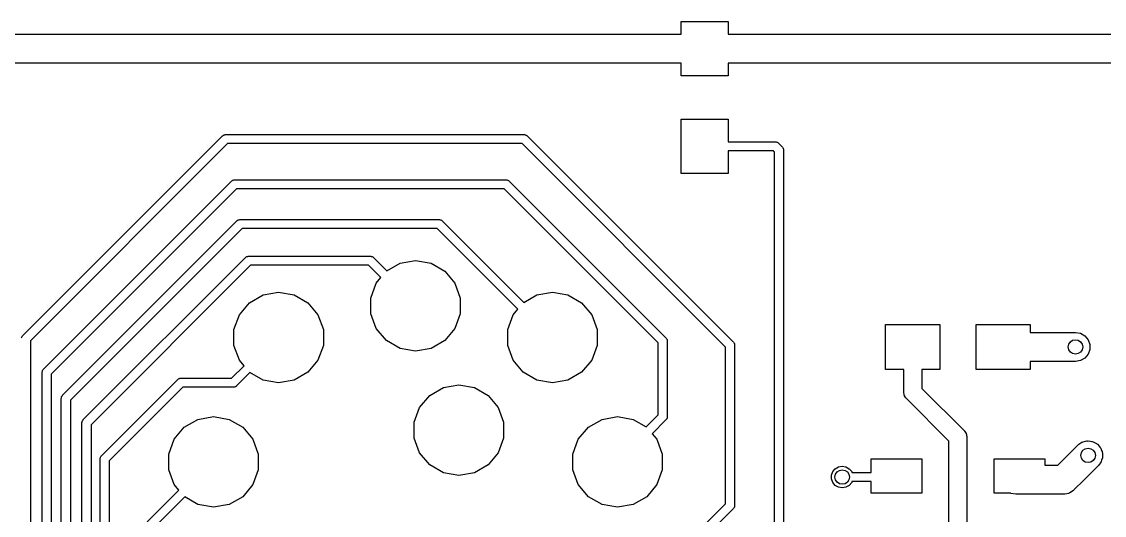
# Model space of a CAD drawing. Extents: x 74 to 228, y -104 to -43.
# Drawn here: x 149.11 to 179.05, y -57.16 to -43.5 of the extents above; entities that cross this region are included whole.
import ezdxf

# ---------------------------------------------------------------- set-up
doc = ezdxf.new("R2010")
doc.units = 0
doc.header["$MEASUREMENT"] = 0
doc.layers.add('BLACK', color=7, linetype='CONTINUOUS')

msp = doc.modelspace()

# ---------------------------------------------------------------- linework, layer by layer
at = {"layer": 'Black'}
for p, q in [((167.35, -43.85), (167.35, -43.5)), ((167.35, -43.5), (168.65, -43.5)), ((168.65, -43.5), (168.65, -43.85)), ((148.65, -43.85), (167.35, -43.85)), ((168.65, -43.85), (189.35, -43.85)), ((167.35, -44.65), (148.65, -44.65)), ((167.35, -45), (167.35, -44.65)), ((189.35, -44.65), (168.65, -44.65)), ((168.65, -44.65), (168.65, -45)), ((168.65, -45), (167.35, -45)), ((167.35, -47.7), (167.35, -46.2)), ((167.35, -46.2), (168.65, -46.2)), ((168.65, -46.2), (168.65, -46.825)), ((149.137, -52.1866), (154.662, -46.6616)), ((154.662, -46.6616), (154.666, -46.6585)), ((154.666, -46.6585), (154.67, -46.6542)), ((154.67, -46.6542), (154.684, -46.6461)), ((154.684, -46.6461), (154.697, -46.6367)), ((154.697, -46.6367), (154.702, -46.6353)), ((154.702, -46.6353), (154.707, -46.6325)), ((154.707, -46.6325), (154.723, -46.6297)), ((154.723, -46.6297), (154.739, -46.6255)), ((154.739, -46.6255), (154.745, -46.626)), ((154.745, -46.626), (154.75, -46.625)), ((154.75, -46.625), (163, -46.625)), ((163, -46.625), (163.005, -46.626)), ((163.005, -46.626), (163.011, -46.6255)), ((163.011, -46.6255), (163.027, -46.6297)), ((163.027, -46.6297), (163.043, -46.6325)), ((163.043, -46.6325), (163.048, -46.6353)), ((163.048, -46.6353), (163.053, -46.6367)), ((163.053, -46.6367), (163.066, -46.6461)), ((163.066, -46.6461), (163.08, -46.6542)), ((163.08, -46.6542), (163.084, -46.6585)), ((163.084, -46.6585), (163.088, -46.6616)), ((163.088, -46.6616), (168.788, -52.3616)), ((154.802, -46.875), (149.35, -52.3268)), ((162.948, -46.875), (154.802, -46.875)), ((168.575, -52.5018), (162.948, -46.875)), ((168.65, -46.825), (169.95, -46.825)), ((169.95, -46.825), (169.955, -46.826)), ((169.955, -46.826), (169.961, -46.8255)), ((169.961, -46.8255), (169.977, -46.8297)), ((169.977, -46.8297), (169.993, -46.8325)), ((169.993, -46.8325), (169.998, -46.8353)), ((169.998, -46.8353), (170.003, -46.8367)), ((170.003, -46.8367), (170.016, -46.8461)), ((170.016, -46.8461), (170.03, -46.8542)), ((170.03, -46.8542), (170.034, -46.8585)), ((170.034, -46.8585), (170.038, -46.8616)), ((170.038, -46.8616), (170.088, -46.9116)), ((170.088, -46.9116), (170.088, -46.9116)), ((170.088, -46.9116), (170.141, -46.9646)), ((170.141, -46.9646), (170.145, -46.9691)), ((170.145, -46.9691), (170.149, -46.9727)), ((170.149, -46.9727), (170.157, -46.9868)), ((170.157, -46.9868), (170.166, -47.0002)), ((170.166, -47.0002), (170.168, -47.0055)), ((170.168, -47.0055), (170.17, -47.0102)), ((169.898, -47.075), (168.65, -47.075)), ((168.65, -47.075), (168.65, -47.7)), ((169.912, -47.0884), (169.898, -47.075)), ((169.928, -47.1048), (169.912, -47.0884)), ((169.912, -47.0884), (169.912, -47.0884)), ((169.928, -67.5477), (169.928, -47.1048)), ((170.17, -47.0102), (170.173, -47.0263)), ((170.173, -47.0263), (170.178, -47.0421)), ((170.178, -47.0421), (170.177, -47.0476)), ((170.177, -47.0476), (170.178, -47.053)), ((170.178, -47.053), (170.178, -67.5477)), ((154.916, -47.9085), (154.92, -47.9042)), ((154.92, -47.9042), (154.934, -47.8961)), ((154.934, -47.8961), (154.947, -47.8867)), ((154.947, -47.8867), (154.952, -47.8853)), ((154.952, -47.8853), (154.957, -47.8825)), ((154.957, -47.8825), (154.973, -47.8797)), ((154.973, -47.8797), (154.989, -47.8755)), ((154.989, -47.8755), (154.995, -47.876)), ((154.995, -47.876), (155, -47.875)), ((155, -47.875), (162.5, -47.875)), ((162.5, -47.875), (162.505, -47.876)), ((162.505, -47.876), (162.511, -47.8755)), ((162.511, -47.8755), (162.527, -47.8797)), ((162.527, -47.8797), (162.543, -47.8825)), ((162.543, -47.8825), (162.548, -47.8853)), ((162.548, -47.8853), (162.553, -47.8867)), ((162.553, -47.8867), (162.566, -47.8961)), ((162.566, -47.8961), (162.58, -47.9042)), ((162.58, -47.9042), (162.584, -47.9085)), ((168.65, -47.7), (167.35, -47.7)), ((149.712, -53.1116), (154.912, -47.9116)), ((155.052, -48.125), (149.925, -53.2518)), ((154.912, -47.9116), (154.916, -47.9085)), ((162.448, -48.125), (155.052, -48.125)), ((166.713, -52.3898), (162.448, -48.125)), ((162.584, -47.9085), (162.588, -47.9116)), ((162.588, -47.9116), (166.926, -52.2496)), ((150.24, -53.8336), (155.062, -49.0116)), ((155.062, -49.0116), (155.066, -49.0085)), ((155.066, -49.0085), (155.07, -49.0042)), ((155.07, -49.0042), (155.084, -48.9961)), ((155.084, -48.9961), (155.097, -48.9867)), ((155.097, -48.9867), (155.102, -48.9853)), ((155.102, -48.9853), (155.107, -48.9825)), ((155.107, -48.9825), (155.123, -48.9797)), ((155.123, -48.9797), (155.139, -48.9755)), ((155.139, -48.9755), (155.145, -48.976)), ((155.145, -48.976), (155.15, -48.975)), ((155.15, -48.975), (160.648, -48.975)), ((160.648, -48.975), (160.653, -48.976)), ((160.653, -48.976), (160.659, -48.9755)), ((160.659, -48.9755), (160.675, -48.9797)), ((160.675, -48.9797), (160.691, -48.9825)), ((160.691, -48.9825), (160.696, -48.9853)), ((160.696, -48.9853), (160.701, -48.9867)), ((160.701, -48.9867), (160.714, -48.9961)), ((160.714, -48.9961), (160.728, -49.0042)), ((160.728, -49.0042), (160.732, -49.0085)), ((160.732, -49.0085), (160.736, -49.0116)), ((160.736, -49.0116), (162.624, -50.8996)), ((155.202, -49.225), (150.453, -53.9738)), ((160.596, -49.225), (155.202, -49.225)), ((162.448, -51.0764), (160.596, -49.225)), ((155.32, -50.0101), (155.333, -50.0007)), ((155.333, -50.0007), (155.338, -49.9993)), ((155.338, -49.9993), (155.343, -49.9965)), ((155.343, -49.9965), (155.359, -49.9937)), ((155.359, -49.9937), (155.375, -49.9895)), ((155.375, -49.9895), (155.381, -49.99)), ((155.381, -49.99), (155.386, -49.989)), ((155.386, -49.989), (158.75, -49.989)), ((158.75, -49.989), (158.755, -49.99)), ((158.755, -49.99), (158.761, -49.9895)), ((158.761, -49.9895), (158.777, -49.9937)), ((158.777, -49.9937), (158.793, -49.9965)), ((158.793, -49.9965), (158.798, -49.9993)), ((158.798, -49.9993), (158.803, -50.0007)), ((158.803, -50.0007), (158.816, -50.0101)), ((150.812, -54.5116), (155.298, -50.0256)), ((155.438, -50.239), (151.025, -54.6518)), ((155.298, -50.0256), (155.302, -50.0225)), ((155.302, -50.0225), (155.306, -50.0182)), ((155.306, -50.0182), (155.32, -50.0101)), ((158.698, -50.239), (155.438, -50.239)), ((159.042, -50.583), (158.698, -50.239)), ((158.816, -50.0101), (158.83, -50.0182)), ((158.83, -50.0182), (158.834, -50.0225)), ((158.834, -50.0225), (158.838, -50.0256)), ((158.838, -50.0256), (159.207, -50.3947)), ((159.207, -50.3947), (159.571, -50.1849)), ((159.571, -50.1849), (160, -50.1092)), ((160, -50.1092), (160.429, -50.1849)), ((160.429, -50.1849), (160.807, -50.4028)), ((158.913, -50.7366), (159.042, -50.583)), ((160.807, -50.4028), (161.087, -50.7366)), ((158.764, -51.1461), (158.913, -50.7366)), ((161.087, -50.7366), (161.236, -51.1461)), ((162.624, -50.8996), (162.624, -50.8996)), ((162.624, -50.8996), (162.993, -51.2687)), ((155.407, -51.2768), (155.785, -51.0589)), ((155.785, -51.0589), (156.214, -50.9832)), ((156.214, -50.9832), (156.643, -51.0589)), ((156.643, -51.0589), (157.021, -51.2768)), ((158.764, -51.5819), (158.764, -51.1461)), ((161.236, -51.1461), (161.236, -51.5819)), ((162.828, -51.457), (162.448, -51.0764)), ((162.448, -51.0764), (162.448, -51.0764)), ((162.993, -51.2687), (163.357, -51.0589)), ((163.357, -51.0589), (163.786, -50.9832)), ((163.786, -50.9832), (164.215, -51.0589)), ((164.215, -51.0589), (164.593, -51.2768)), ((155.127, -51.6106), (155.407, -51.2768)), ((157.021, -51.2768), (157.301, -51.6106)), ((162.699, -51.6106), (162.828, -51.457)), ((164.593, -51.2768), (164.873, -51.6106)), ((154.978, -52.0201), (155.127, -51.6106)), ((157.301, -51.6106), (157.45, -52.0201)), ((158.913, -51.9914), (158.764, -51.5819)), ((161.236, -51.5819), (161.087, -51.9914)), ((162.55, -52.0201), (162.699, -51.6106)), ((164.873, -51.6106), (165.022, -52.0201)), ((154.978, -52.4559), (154.978, -52.0201)), ((157.45, -52.0201), (157.45, -52.4559)), ((159.193, -52.3252), (158.913, -51.9914)), ((161.087, -51.9914), (160.807, -52.3252)), ((162.55, -52.4559), (162.55, -52.0201)), ((165.022, -52.0201), (165.022, -52.4559)), ((173, -53.125), (173, -51.875)), ((173, -51.875), (174.5, -51.875)), ((174.5, -51.875), (174.5, -53.125)), ((175.5, -53.125), (175.5, -51.875)), ((175.5, -51.875), (177, -51.875)), ((177, -51.875), (177, -52.1)), ((178.241, -52.1), (178.25, -52.0985)), ((178.25, -52.0985), (178.387, -52.1227)), ((149.105, -52.2483), (149.108, -52.2322)), ((149.108, -52.2322), (149.11, -52.2275)), ((149.11, -52.2275), (149.112, -52.2222)), ((149.112, -52.2222), (149.121, -52.2088)), ((149.121, -52.2088), (149.129, -52.1947)), ((149.129, -52.1947), (149.133, -52.1911)), ((149.133, -52.1911), (149.137, -52.1866)), ((149.35, -52.3268), (149.35, -79.502)), ((159.571, -52.5431), (159.193, -52.3252)), ((160.807, -52.3252), (160.429, -52.5431)), ((166.713, -54.3802), (166.713, -52.3898)), ((166.926, -52.2496), (166.93, -52.2541)), ((166.93, -52.2541), (166.934, -52.2577)), ((166.934, -52.2577), (166.942, -52.2718)), ((166.942, -52.2718), (166.951, -52.2852)), ((166.951, -52.2852), (166.953, -52.2905)), ((166.953, -52.2905), (166.955, -52.2952)), ((166.955, -52.2952), (166.958, -52.3113)), ((166.958, -52.3113), (166.963, -52.3271)), ((166.963, -52.3271), (166.962, -52.3326)), ((166.962, -52.3326), (166.963, -52.338)), ((166.963, -52.338), (166.963, -54.432)), ((168.788, -52.3616), (168.792, -52.3661)), ((168.792, -52.3661), (168.796, -52.3697)), ((168.796, -52.3697), (168.804, -52.3838)), ((168.804, -52.3838), (168.813, -52.3972)), ((168.813, -52.3972), (168.815, -52.4025)), ((177, -52.1), (178.241, -52.1)), ((178.387, -52.1227), (178.508, -52.1924)), ((178.508, -52.1924), (178.598, -52.2992)), ((178.598, -52.2992), (178.645, -52.4303)), ((155.127, -52.8654), (154.978, -52.4559)), ((157.45, -52.4559), (157.301, -52.8654)), ((160, -52.6188), (159.571, -52.5431)), ((160.429, -52.5431), (160, -52.6188)), ((162.699, -52.8654), (162.55, -52.4559)), ((165.022, -52.4559), (164.873, -52.8654)), ((168.575, -56.8362), (168.575, -52.5018)), ((168.815, -52.4025), (168.817, -52.4072)), ((168.817, -52.4072), (168.82, -52.4233)), ((168.82, -52.4233), (168.825, -52.4391)), ((168.825, -52.4391), (168.824, -52.4446)), ((168.824, -52.4446), (168.825, -52.45)), ((168.825, -52.45), (168.825, -56.888)), ((178.645, -52.5697), (178.598, -52.7008)), ((178.645, -52.4303), (178.645, -52.5697)), ((155.256, -53.019), (155.127, -52.8654)), ((157.301, -52.8654), (157.021, -53.1992)), ((162.979, -53.1992), (162.699, -52.8654)), ((164.873, -52.8654), (164.593, -53.1992)), ((178.241, -52.9), (177, -52.9)), ((177, -52.9), (177, -53.125)), ((178.25, -52.9015), (178.241, -52.9)), ((178.387, -52.8773), (178.25, -52.9015)), ((178.508, -52.8076), (178.387, -52.8773)), ((178.598, -52.7008), (178.508, -52.8076)), ((149.675, -53.1891), (149.68, -53.1733)), ((149.676, -53.1946), (149.675, -53.1891)), ((149.675, -53.2), (149.676, -53.1946)), ((149.675, -80.0182), (149.675, -53.2)), ((149.68, -53.1733), (149.683, -53.1572)), ((149.683, -53.1572), (149.685, -53.1525)), ((149.685, -53.1525), (149.687, -53.1472)), ((149.687, -53.1472), (149.696, -53.1338)), ((149.696, -53.1338), (149.704, -53.1197)), ((149.704, -53.1197), (149.708, -53.1161)), ((149.708, -53.1161), (149.712, -53.1116)), ((149.925, -53.2518), (149.925, -80.07)), ((154.912, -53.363), (155.256, -53.019)), ((155.421, -53.2073), (155.052, -53.5764)), ((155.785, -53.4171), (155.421, -53.2073)), ((157.021, -53.1992), (156.643, -53.4171)), ((163.357, -53.4171), (162.979, -53.1992)), ((164.593, -53.1992), (164.215, -53.4171)), ((173.5, -53.125), (173, -53.125)), ((173.5, -53.75), (173.5, -53.125)), ((174.5, -53.125), (174, -53.125)), ((174, -53.125), (174, -53.6464)), ((177, -53.125), (175.5, -53.125)), ((151.312, -55.5116), (153.424, -53.3996)), ((153.424, -53.3996), (153.428, -53.3965)), ((153.428, -53.3965), (153.432, -53.3922)), ((153.432, -53.3922), (153.446, -53.3841)), ((153.446, -53.3841), (153.459, -53.3747)), ((153.459, -53.3747), (153.464, -53.3733)), ((153.464, -53.3733), (153.469, -53.3705)), ((153.469, -53.3705), (153.485, -53.3677)), ((153.485, -53.3677), (153.501, -53.3635)), ((153.501, -53.3635), (153.507, -53.364)), ((153.507, -53.364), (153.512, -53.363)), ((153.512, -53.363), (154.912, -53.363)), ((155.03, -53.5919), (155.017, -53.6013)), ((155.044, -53.5838), (155.03, -53.5919)), ((155.048, -53.5795), (155.044, -53.5838)), ((155.052, -53.5764), (155.048, -53.5795)), ((156.214, -53.4928), (155.785, -53.4171)), ((156.643, -53.4171), (156.214, -53.4928)), ((160.771, -53.6239), (161.2, -53.5482)), ((161.2, -53.5482), (161.629, -53.6239)), ((163.786, -53.4928), (163.357, -53.4171)), ((164.215, -53.4171), (163.786, -53.4928)), ((150.203, -53.9111), (150.208, -53.8953)), ((150.208, -53.8953), (150.211, -53.8792)), ((150.211, -53.8792), (150.213, -53.8745)), ((150.213, -53.8745), (150.215, -53.8692)), ((150.215, -53.8692), (150.224, -53.8558)), ((150.224, -53.8558), (150.232, -53.8417)), ((150.232, -53.8417), (150.236, -53.8381)), ((150.236, -53.8381), (150.24, -53.8336)), ((153.564, -53.613), (151.525, -55.6518)), ((154.964, -53.613), (153.564, -53.613)), ((154.969, -53.612), (154.964, -53.613)), ((154.975, -53.6125), (154.969, -53.612)), ((154.991, -53.6083), (154.975, -53.6125)), ((155.007, -53.6055), (154.991, -53.6083)), ((155.012, -53.6027), (155.007, -53.6055)), ((155.017, -53.6013), (155.012, -53.6027)), ((160.113, -54.1756), (160.393, -53.8418)), ((160.393, -53.8418), (160.771, -53.6239)), ((161.629, -53.6239), (162.007, -53.8418)), ((162.007, -53.8418), (162.287, -54.1756)), ((173.502, -53.7608), (173.5, -53.75)), ((173.501, -53.7718), (173.502, -53.7608)), ((173.509, -53.8033), (173.501, -53.7718)), ((173.515, -53.8355), (173.509, -53.8033)), ((173.521, -53.845), (173.515, -53.8355)), ((173.523, -53.8557), (173.521, -53.845)), ((173.542, -53.8824), (173.523, -53.8557)), ((173.558, -53.9107), (173.542, -53.8824)), ((174, -53.6464), (175.177, -54.8232)), ((150.204, -53.9166), (150.203, -53.9111)), ((150.203, -53.922), (150.204, -53.9166)), ((150.203, -78.9557), (150.203, -53.922)), ((150.453, -53.9738), (150.453, -78.973)), ((159.964, -54.5851), (160.113, -54.1756)), ((162.287, -54.1756), (162.436, -54.5851)), ((173.567, -53.9178), (173.558, -53.9107)), ((173.573, -53.9268), (173.567, -53.9178)), ((174.75, -55.1036), (173.573, -53.9268)), ((153.983, -54.5029), (154.412, -54.4272)), ((154.412, -54.4272), (154.841, -54.5029)), ((165.159, -54.5029), (165.588, -54.4272)), ((165.588, -54.4272), (166.017, -54.5029)), ((166.381, -54.7127), (166.713, -54.3802)), ((166.951, -54.4848), (166.942, -54.4982)), ((166.953, -54.4795), (166.951, -54.4848)), ((166.955, -54.4748), (166.953, -54.4795)), ((166.958, -54.4587), (166.955, -54.4748)), ((166.963, -54.4429), (166.958, -54.4587)), ((166.963, -54.432), (166.962, -54.4374)), ((166.962, -54.4374), (166.963, -54.4429)), ((150.775, -54.5891), (150.78, -54.5733)), ((150.776, -54.5946), (150.775, -54.5891)), ((150.775, -54.6), (150.776, -54.5946)), ((150.775, -68.5), (150.775, -54.6)), ((150.78, -54.5733), (150.783, -54.5572)), ((150.783, -54.5572), (150.785, -54.5525)), ((150.785, -54.5525), (150.787, -54.5472)), ((150.787, -54.5472), (150.796, -54.5338)), ((150.796, -54.5338), (150.804, -54.5196)), ((150.804, -54.5196), (150.808, -54.5161)), ((150.808, -54.5161), (150.812, -54.5116)), ((151.025, -54.6518), (151.025, -68.4482)), ((153.325, -55.0546), (153.605, -54.7208)), ((153.605, -54.7208), (153.983, -54.5029)), ((154.841, -54.5029), (155.219, -54.7208)), ((155.219, -54.7208), (155.499, -55.0546)), ((159.964, -55.0209), (159.964, -54.5851)), ((162.436, -54.5851), (162.436, -55.0209)), ((164.501, -55.0546), (164.781, -54.7208)), ((164.781, -54.7208), (165.159, -54.5029)), ((166.017, -54.5029), (166.381, -54.7127)), ((166.926, -54.5204), (166.546, -54.901)), ((166.93, -54.5159), (166.926, -54.5204)), ((166.934, -54.5123), (166.93, -54.5159)), ((166.942, -54.4982), (166.934, -54.5123)), ((153.176, -55.4641), (153.325, -55.0546)), ((155.499, -55.0546), (155.648, -55.4641)), ((160.113, -55.4304), (159.964, -55.0209)), ((162.436, -55.0209), (162.287, -55.4304)), ((164.352, -55.4641), (164.501, -55.0546)), ((166.546, -54.901), (166.675, -55.0546)), ((166.675, -55.0546), (166.824, -55.4641)), ((175.177, -54.8232), (175.183, -54.8322)), ((175.183, -54.8322), (175.192, -54.8393)), ((175.192, -54.8393), (175.208, -54.8676)), ((175.208, -54.8676), (175.227, -54.8943)), ((175.227, -54.8943), (175.229, -54.905)), ((175.229, -54.905), (175.235, -54.9145)), ((175.235, -54.9145), (175.241, -54.9467)), ((175.241, -54.9467), (175.249, -54.9782)), ((175.249, -54.9782), (175.248, -54.9892)), ((175.248, -54.9892), (175.25, -55)), ((175.25, -55), (175.25, -57.475)), ((174.75, -57.3714), (174.75, -55.1036)), ((177.917, -55.6172), (178.317, -55.2172)), ((178.317, -55.2172), (178.327, -55.2104)), ((178.327, -55.2104), (178.342, -55.1924)), ((178.342, -55.1924), (178.402, -55.1575)), ((178.402, -55.1575), (178.431, -55.1375)), ((178.431, -55.1375), (178.442, -55.1344)), ((178.442, -55.1344), (178.463, -55.1227)), ((178.463, -55.1227), (178.531, -55.1106)), ((178.531, -55.1106), (178.565, -55.1015)), ((178.565, -55.1015), (178.577, -55.1025)), ((178.577, -55.1025), (178.6, -55.0985)), ((178.6, -55.0985), (178.669, -55.1106)), ((178.669, -55.1106), (178.704, -55.1136)), ((178.704, -55.1136), (178.714, -55.1186)), ((178.714, -55.1186), (178.737, -55.1227)), ((178.737, -55.1227), (178.798, -55.1575)), ((178.798, -55.1575), (178.829, -55.1723)), ((178.829, -55.1723), (178.838, -55.1807)), ((178.838, -55.1807), (178.858, -55.1924)), ((178.858, -55.1924), (178.903, -55.2458)), ((178.903, -55.2458), (178.928, -55.2706)), ((178.928, -55.2706), (178.933, -55.2813)), ((178.933, -55.2813), (178.948, -55.2992)), ((178.948, -55.2992), (178.972, -55.3648)), ((178.972, -55.3648), (178.986, -55.3965)), ((151.275, -55.5891), (151.28, -55.5733)), ((151.276, -55.5946), (151.275, -55.5891)), ((151.275, -55.6), (151.276, -55.5946)), ((151.275, -68.1), (151.275, -55.6)), ((151.28, -55.5733), (151.283, -55.5572)), ((151.283, -55.5572), (151.285, -55.5525)), ((151.285, -55.5525), (151.287, -55.5472)), ((151.287, -55.5472), (151.296, -55.5338)), ((151.296, -55.5338), (151.304, -55.5196)), ((151.304, -55.5196), (151.308, -55.5161)), ((151.308, -55.5161), (151.312, -55.5116)), ((151.525, -55.6518), (151.525, -68.0482)), ((153.176, -55.8999), (153.176, -55.4641)), ((155.648, -55.4641), (155.648, -55.8999)), ((160.393, -55.7642), (160.113, -55.4304)), ((162.287, -55.4304), (162.007, -55.7642)), ((164.352, -55.8999), (164.352, -55.4641)), ((166.824, -55.4641), (166.824, -55.8999)), ((172.6, -55.975), (172.6, -55.6)), ((172.6, -55.6), (174, -55.6)), ((174, -55.6), (174, -56.55)), ((176, -56.55), (176, -55.6)), ((176, -55.6), (177.4, -55.6)), ((177.4, -55.6), (177.4, -55.775)), ((177.759, -55.775), (177.917, -55.6172)), ((178.956, -55.6787), (178.948, -55.7008)), ((178.963, -55.669), (178.956, -55.6787)), ((178.972, -55.6352), (178.963, -55.669)), ((178.995, -55.5697), (178.972, -55.6352)), ((178.986, -55.3965), (178.987, -55.4082)), ((178.987, -55.4082), (178.995, -55.4303)), ((178.995, -55.4303), (178.995, -55.5)), ((178.995, -55.5), (178.998, -55.5349)), ((178.998, -55.5349), (178.995, -55.5462)), ((178.995, -55.5462), (178.995, -55.5697)), ((153.325, -56.3094), (153.176, -55.8999)), ((155.648, -55.8999), (155.499, -56.3094)), ((160.771, -55.9821), (160.393, -55.7642)), ((161.2, -56.0578), (160.771, -55.9821)), ((161.629, -55.9821), (161.2, -56.0578)), ((162.007, -55.7642), (161.629, -55.9821)), ((164.501, -56.3094), (164.352, -55.8999)), ((166.824, -55.8999), (166.675, -56.3094)), ((171.503, -56.0477), (171.539, -55.9494)), ((171.539, -55.9494), (171.606, -55.8693)), ((171.606, -55.8693), (171.697, -55.817)), ((171.697, -55.817), (171.8, -55.7989)), ((171.8, -55.7989), (171.903, -55.817)), ((171.903, -55.817), (171.994, -55.8693)), ((171.994, -55.8693), (172.061, -55.9494)), ((172.061, -55.9494), (172.07, -55.975)), ((172.07, -55.975), (172.224, -55.975)), ((172.224, -55.975), (172.6, -55.975)), ((177.4, -55.775), (177.759, -55.775)), ((178.883, -55.7828), (178.483, -56.1828)), ((178.903, -55.7542), (178.883, -55.7828)), ((178.948, -55.7008), (178.903, -55.7542)), ((171.503, -56.1523), (171.503, -56.0477)), ((171.539, -56.2506), (171.503, -56.1523)), ((171.606, -56.3307), (171.539, -56.2506)), ((172.061, -56.2506), (171.994, -56.3307)), ((172.07, -56.225), (172.061, -56.2506)), ((172.224, -56.225), (172.07, -56.225)), ((172.6, -56.225), (172.224, -56.225)), ((172.6, -56.55), (172.6, -56.225)), ((178.483, -56.1828), (178.208, -56.4578)), ((153.074, -56.8436), (153.454, -56.463)), ((153.454, -56.463), (153.325, -56.3094)), ((155.499, -56.3094), (155.219, -56.6432)), ((164.781, -56.6432), (164.501, -56.3094)), ((166.675, -56.3094), (166.395, -56.6432)), ((171.697, -56.383), (171.606, -56.3307)), ((171.8, -56.4011), (171.697, -56.383)), ((171.903, -56.383), (171.8, -56.4011)), ((171.994, -56.3307), (171.903, -56.383)), ((174, -56.55), (172.6, -56.55)), ((176.462, -56.55), (176, -56.55)), ((176.463, -56.5509), (176.462, -56.55)), ((176.6, -56.575), (176.463, -56.5509)), ((177.925, -56.575), (176.6, -56.575)), ((177.942, -56.5719), (177.925, -56.575)), ((177.96, -56.5735), (177.942, -56.5719)), ((178.01, -56.56), (177.96, -56.5735)), ((178.062, -56.5509), (178.01, -56.56)), ((178.077, -56.5421), (178.062, -56.5509)), ((178.094, -56.5375), (178.077, -56.5421)), ((178.137, -56.5075), (178.094, -56.5375)), ((178.182, -56.4814), (178.137, -56.5075)), ((178.193, -56.4679), (178.182, -56.4814)), ((178.208, -56.4578), (178.193, -56.4679)), ((151.812, -58.1056), (153.074, -56.8436)), ((153.074, -56.8436), (153.074, -56.8436)), ((153.619, -56.6513), (153.25, -57.0204)), ((153.983, -56.8611), (153.619, -56.6513)), ((154.412, -56.9368), (153.983, -56.8611)), ((154.841, -56.8611), (154.412, -56.9368)), ((155.219, -56.6432), (154.841, -56.8611)), ((165.159, -56.8611), (164.781, -56.6432)), ((165.588, -56.9368), (165.159, -56.8611)), ((166.017, -56.8611), (165.588, -56.9368)), ((166.395, -56.6432), (166.017, -56.8611)), ((166.381, -59.0307), (168.575, -56.8362)), ((168.825, -56.888), (168.824, -56.8934)), ((153.25, -57.0204), (152.025, -58.2457)), ((153.25, -57.0204), (153.25, -57.0204)), ((168.788, -56.9764), (166.546, -59.219)), ((168.792, -56.9719), (168.788, -56.9764)), ((168.796, -56.9683), (168.792, -56.9719)), ((168.804, -56.9542), (168.796, -56.9683)), ((168.813, -56.9408), (168.804, -56.9542)), ((168.815, -56.9355), (168.813, -56.9408)), ((168.817, -56.9308), (168.815, -56.9355)), ((168.82, -56.9147), (168.817, -56.9308)), ((168.825, -56.8989), (168.82, -56.9147)), ((168.824, -56.8934), (168.825, -56.8989))]:
    msp.add_line(p, q, dxfattribs=at)
for centre in [(178.25, -52.5), (178.6, -55.5), (171.8, -56.1)]:
    msp.add_circle(centre, 0.2, dxfattribs=at)

doc.saveas('drawing.dxf')
